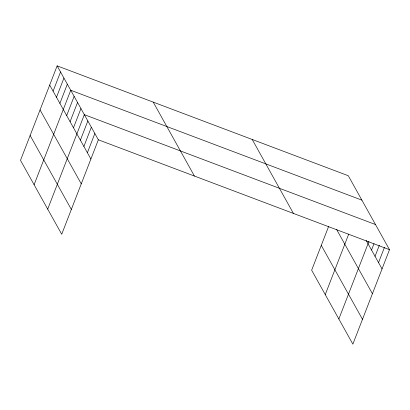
<?xml version="1.0" encoding="UTF-8"?>
<svg xmlns="http://www.w3.org/2000/svg" width="410" height="410" viewBox="0 0 410 410"><rect width="100%" height="100%" fill="white"/><g stroke="black" fill="none" stroke-linecap="round" stroke-linejoin="round"><path stroke-width="0.61" d="M57.139 65.861L20.5 160.325L61.71 234.264L98.349 139.8L57.139 65.861L348.29 175.736L389.5 249.675L352.861 344.139L311.651 270.2L328.666 226.33M53.085 91.184L60.542 71.965M56.488 97.283L63.939 78.064M59.886 103.381L67.337 84.163M34.097 184.725L70.74 90.261L361.892 200.136M66.686 115.579L74.138 96.36M70.084 121.683L77.541 102.464M73.482 127.782L80.939 108.563M47.698 209.126L84.337 114.662L375.488 224.536M80.386 140.164L87.843 120.945M83.891 146.447L91.343 127.233M87.391 152.735L94.848 133.516M325.248 294.6L348.705 234.136M338.85 319L368.938 241.423M371.537 250.038L374.022 243.632M375.042 256.322L379.332 245.257M378.543 262.605L384.416 247.466M98.349 139.8L389.5 249.675M366.181 240.424L382.043 268.893M336.461 229.21L372.413 293.724M321.281 245.37L362.491 319.308M252.211 139.477L293.422 213.415M153.222 102.121L194.427 176.059M49.687 85.08L90.897 159.018M40.057 109.911L81.262 183.849M30.13 135.495L71.34 209.433"/></g></svg>
